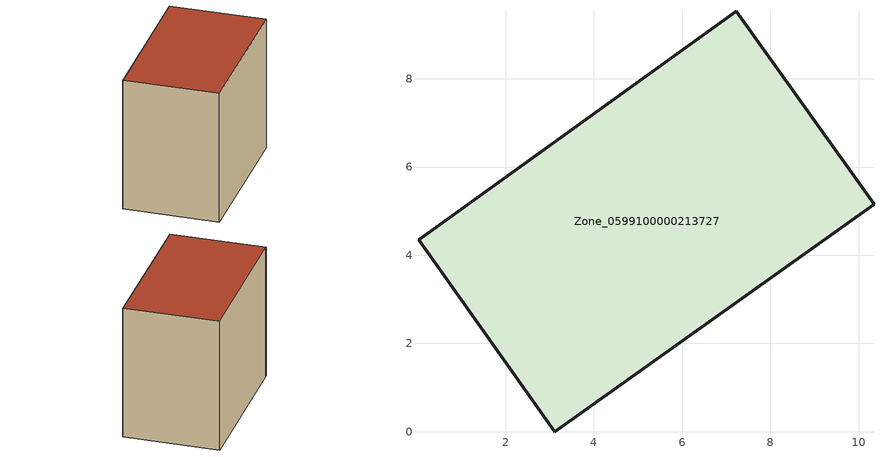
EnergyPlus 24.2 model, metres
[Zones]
Zone_0599100000213727
 floor ground (C_G): 7.23,9.53 10.35,5.15 3.12,0 0.02,4.35 0.14,4.43 z0
 wall outside (C_F): 3.12,0 10.35,5.15 7.23,9.53 0.14,4.43 0.02,4.35 3.12,0 z0:7.74
 roof outside (C_R): 10.35,5.15 7.23,9.53 0.14,4.43 0.02,4.35 3.12,0 z7.74
[BUILDING]
Pand.0599100000213727: North Axis=0; Terrain=City; Loads Convergence Tolerance Value=0.04; Temperature Convergence Tolerance Value=0.4; Solar Distribution=FullExterior; Maximum Number of Warmup Days=25; Minimum Number of Warmup Days=1
[Site:Location]
Rotterdam.The.Hague.AP_ZH_NLD Design_Conditions: Latitude=51.96; Longitude=4.45; Time Zone=1; Elevation=-4.5
[SITE:GROUNDTEMPERATURE:BUILDINGSURFACE]
18, 18, 18, 18, 18, 18, 18, 18, 18, 18, 18, 18
[MATERIAL] Thermal Absorptance=0.9; Solar Absorptance=0.7; Visible Absorptance=0.7
Name | Roughness | Thickness | Conductivity | Density | Specific Heat
G.TI.1975-1991 | MediumSmooth | 0.15 | 0.288461 | 540 | 1210
F.TI.1975-1991 | Rough | 0.3 | 0.230769 | 1920 | 840
R.TI.1975-1991 | MediumRough | 0.2 | 0.153846 | 1500 | 1000
[CONSTRUCTION]
C_G: G.TI.1975-1991
C_F: F.TI.1975-1991
C_R: R.TI.1975-1991
[ZONE]
Zone_0599100000213727: Type=1; Multiplier=1; Ceiling Height=Autocalculate; Volume=Autocalculate; Floor Area=autocalculate; Part of Total Floor Area=Yes
[ZONEINFILTRATION:DESIGNFLOWRATE]
Infil_Zone_0599100000213727: Zone or ZoneList or Space or SpaceList=Zone_0599100000213727; Schedule=AlwaysOn; Design Flow Rate Calculation Method=Flow/Area; Flow Rate per Floor Area=0.003; Constant Term Coefficient=1; Temperature Term Coefficient=0; Velocity Term Coefficient=0; Velocity Squared Term Coefficient=0
[HVACTEMPLATE:ZONE:IDEALLOADSAIRSYSTEM]
Zone_0599100000213727: Maximum Heating Supply Air Temperature=50; Minimum Cooling Supply Air Temperature=13; Maximum Heating Supply Air Humidity Ratio=0.0156; Minimum Cooling Supply Air Humidity Ratio=0.0077; Heating Limit=NoLimit; Cooling Limit=NoLimit; Dehumidification Control Type=ConstantSensibleHeatRatio; Cooling Sensible Heat Ratio=0.7; Dehumidification Setpoint=60; Humidification Control Type=None; Humidification Setpoint=30; Outdoor Air Method=None; Outdoor Air Flow Rate per Person=0.00944; Outdoor Air Flow Rate per Zone Floor Area=0; Outdoor Air Flow Rate per Zone=0; Demand Controlled Ventilation Type=None; Outdoor Air Economizer Type=NoEconomizer; Heat Recovery Type=None; Sensible Heat Recovery Effectiveness=0.7; Latent Heat Recovery Effectiveness=0.65
[ZONECONTROL:THERMOSTAT]
ThermostatControl_Zone_0599100000213727: Zone or ZoneList=Zone_0599100000213727; Control Type Schedule=DualSetpointControlType; Control 1=Thermostat_Zone_0599100000213727; Temperature Difference Between Cutout And Setpoint=0
[THERMOSTATSETPOINT:DUALSETPOINT]
Thermostat_Zone_0599100000213727: Heating Setpoint Temperature Schedule=HeatingSetpoint_Zone_0599100000213727; Cooling Setpoint Temperature Schedule=CoolingSetpoint_Zone_0599100000213727
[SCHEDULE:COMPACT]
HeatingSetpoint_Zone_0599100000213727: Through: 12/31, For: AllDays, Until: 24:00, 21
CoolingSetpoint_Zone_0599100000213727: Through: 12/31, For: AllDays, Until: 24:00, 24
DualSetpointControlType: Through: 12/31, For: AllDays, Until: 24:00, 4
AlwaysOn: Through: 12/31, For: AllDays, Until: 24:00, 1
